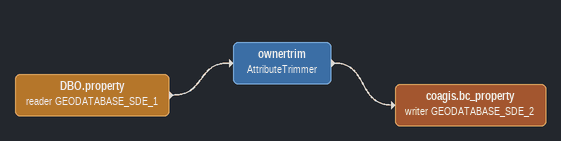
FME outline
DBO.property (reader GEODATABASE_SDE_1)
    -> ownertrim
ownertrim: AttributeTrimmer
    -> coagis.bc_property (writer GEODATABASE_SDE_2)
coagis.bc_property (writer GEODATABASE_SDE_2)
